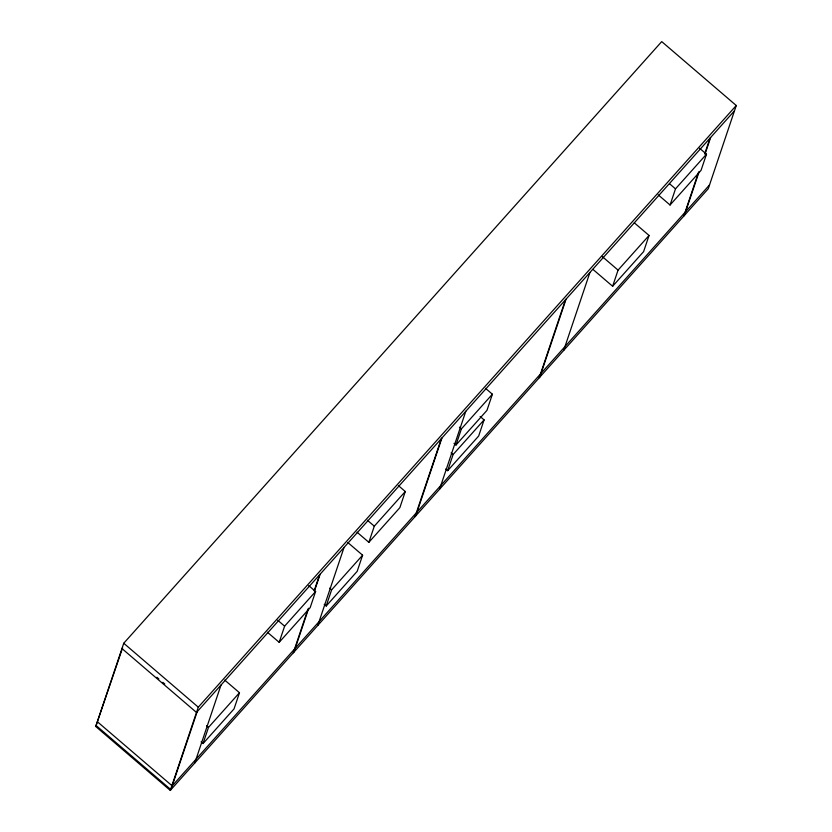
<?xml version="1.0" encoding="UTF-8"?>
<svg xmlns="http://www.w3.org/2000/svg" width="832" height="832" viewBox="0 0 832 832"><rect width="100%" height="100%" fill="white"/><g stroke="black" fill="none" stroke-linecap="round" stroke-linejoin="round"><path stroke-width="1.25" d="M95.742 726.492L123.75 643.261L661.721 41.6L736.258 105.508L708.25 188.739L170.279 790.4L95.742 726.492L122.606 647.847L121.971 648.554L196.498 712.462L734.479 110.812M170.279 790.4L198.286 707.169L736.258 105.508M197.142 711.745L170.914 789.682L96.377 725.774M194.771 763.006L221 685.069M201.084 741.863L203.05 743.558L208.489 727.407L239.481 692.744L224.702 680.077M239.481 692.744L234.042 708.895L203.05 743.558M267.353 632.185L279.178 642.325L284.617 626.163L315.598 591.51L308.703 585.593M293.311 652.798L308.058 608.962M314.205 590.699L319.54 574.87M293.946 652.08L308.703 608.244M314.444 591.198L320.174 574.153M315.598 591.51L310.17 607.662L279.178 642.325M317.803 625.404L344.032 547.477M324.21 604.313L326.186 606.008L331.614 589.857L362.606 555.194L347.828 542.526M362.606 555.194L357.178 571.345L326.186 606.008M357.042 532.189L368.867 542.329L374.296 526.178L405.288 491.514L398.393 485.607M405.288 491.514L399.859 507.666L368.867 542.329M415.085 516.61L441.314 438.672M415.73 515.892L441.958 437.954M439.577 489.216L465.806 411.278M453.991 443.342L455.967 445.037L461.406 428.875L492.388 394.222L485.493 388.305M445.702 468.998L447.668 470.683L453.107 454.532L484.089 419.879L480.147 416.499M492.388 394.222L486.959 410.374L455.967 445.037M484.089 419.879L478.66 436.03L447.668 470.683M539.198 377.801L565.427 299.874M539.833 377.083L566.062 299.156M563.69 350.407L589.919 272.48M592.925 269.381L612.633 286.27L618.062 270.119L649.054 235.466L634.275 222.789M649.054 235.466L643.614 251.618L612.633 286.27M658.247 194.865L670.062 205.005L675.501 188.854L706.493 154.19L699.598 148.283M683.758 216.133L698.506 172.297M704.652 154.034L709.977 138.206M684.393 215.415L699.15 171.579M705.297 153.317L710.622 137.488M706.493 154.19L701.054 170.342L670.062 205.005M709.53 184.933L172.193 785.876L97.656 721.968M669.594 183.778L675.501 188.854M602.295 256.599L618.062 270.119M459.43 427.19L461.406 428.875M451.131 452.847L453.107 454.532M367.401 520.26L374.296 526.178M329.649 588.162L331.614 589.857M277.711 620.256L284.617 626.163M123.75 643.261L198.286 707.169M156.936 677.269L158.891 678.954M162.822 682.323L164.778 683.998M206.523 725.712L208.489 727.407"/></g></svg>
